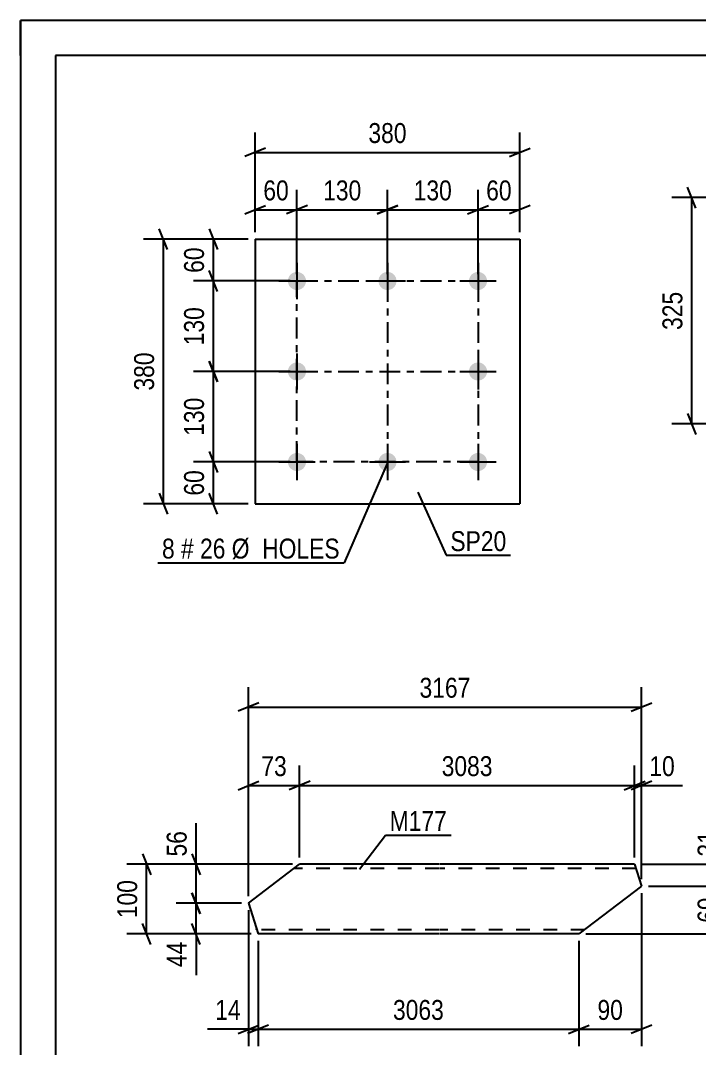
# Model space of a CAD drawing. Header units: millimetres. Extents: x 0 to 1775, y 0 to 560.
# Drawn here: x 0 to 97.5, y 149.3 to 297 of the extents above; entities that cross this region are included whole.
import ezdxf

# ---------------------------------------------------------------- set-up
doc = ezdxf.new("R2010")
doc.units = ezdxf.units.MM
doc.linetypes.add('DXK_LINE_DOT2', pattern=[3.9198, 1.9599, -1.9599])
doc.linetypes.add('DXK_LINE_DOT3', pattern=[5.9187, 2.979, -0.9799, 0.9799, -0.9799])
doc.styles.add('Arial Narrow', font='ARIALN.TTF', dxfattribs={"height": 0.2})

# ---------------------------------------------------------------- blocks, each defined once
blk = doc.blocks.new('Unknown-814185252-1135')
at = {"color": 5, "linetype": 'Continuous'}
for p, q in [((420, 297), (0, 297)), ((0, 297), (0, 0)), ((0, 292), (0, 297)), ((415, 292), (5, 292)), ((5, 292), (5, 5))]:
    blk.add_line(p, q, dxfattribs=at)
blk = doc.blocks.new('Part-814185252-6151 - 6145')
at = {"color": 2, "linetype": 'Continuous'}
for p, q in [((33.69, 265.59), (33.69, 227.59)), ((33.69, 265.59), (71.69, 265.59)), ((71.69, 265.59), (71.69, 227.59)), ((33.69, 227.59), (71.69, 227.59))]:
    blk.add_line(p, q, dxfattribs=at)
blk = doc.blocks.new('Bolt-814185252-6184 - 6145')
at = {"linetype": 'Continuous'}
for points in [[(39.69, 260.89, -1), (39.69, 258.29, -1)], [(52.69, 260.89, -1), (52.69, 258.29, -1)], [(65.69, 260.89, -1), (65.69, 258.29, -1)], [(39.69, 247.89, -1), (39.69, 245.29, -1)], [(65.69, 247.89, -1), (65.69, 245.29, -1)], [(39.69, 234.89, -1), (39.69, 232.29, -1)], [(52.69, 234.89, -1), (52.69, 232.29, -1)], [(65.69, 234.89, -1), (65.69, 232.29, -1)]]:
    blk.add_hatch(color=1, dxfattribs=at).paths.add_polyline_path(points)
at = {"color": 1, "linetype": 'Continuous'}
for p, q in [((39.69, 262.19), (39.69, 256.99)), ((52.69, 262.19), (52.69, 256.99)), ((65.69, 262.19), (65.69, 256.99)), ((37.09, 259.59), (42.29, 259.59)), ((50.09, 259.59), (55.29, 259.59)), ((63.09, 259.59), (68.29, 259.59)), ((39.69, 249.19), (39.69, 243.99)), ((65.69, 249.19), (65.69, 243.99)), ((37.09, 246.59), (42.29, 246.59)), ((63.09, 246.59), (68.29, 246.59)), ((39.69, 236.19), (39.69, 230.99)), ((52.69, 236.19), (52.69, 230.99)), ((65.69, 236.19), (65.69, 230.99)), ((37.09, 233.59), (42.29, 233.59)), ((50.09, 233.59), (55.29, 233.59)), ((63.09, 233.59), (68.29, 233.59))]:
    blk.add_line(p, q, dxfattribs=at)
blk = doc.blocks.new('Part-814185252-6588 - 6582')
at = {"color": 2, "linetype": 'Continuous'}
for p, q in [((32.73, 170.2), (40.07, 175.8)), ((60.07, 175.8), (40.07, 175.8)), ((88.18, 175.8), (60.17, 175.8)), ((88.18, 175.8), (89.16, 172.65)), ((89.16, 172.65), (80.17, 165.8)), ((32.73, 170.2), (34.1, 165.8)), ((60.07, 165.8), (34.1, 165.8)), ((80.17, 165.8), (60.17, 165.8))]:
    blk.add_line(p, q, dxfattribs=at)
at = {"color": 7, "linetype": 'DXK_LINE_DOT2'}
for p, q in [((60.07, 175.2), (39.28, 175.2)), ((88.37, 175.2), (60.17, 175.2)), ((33.9, 166.44), (33.87, 166.54)), ((33.87, 166.54), (33.9, 166.44)), ((33.9, 166.44), (33.91, 166.4)), ((33.91, 166.4), (33.9, 166.44)), ((60.07, 166.4), (33.91, 166.4)), ((80.96, 166.4), (60.17, 166.4))]:
    blk.add_line(p, q, dxfattribs=at)
blk = doc.blocks.new('Rectangle-814185252-6271 - 6145')
at = {"color": 1, "linetype": 'DXK_LINE_DOT3'}
blk.add_lwpolyline([(39.69, 259.59), (65.69, 259.59), (65.69, 233.59), (39.69, 233.59), (39.69, 259.59)], close=True, dxfattribs=at)
blk = doc.blocks.new('Line-814185252-6264 - 6145')
at = {"color": 1, "linetype": 'DXK_LINE_DOT3'}
blk.add_line((52.69, 259.59), (52.69, 233.59), dxfattribs=at)
blk = doc.blocks.new('Line-814185252-6257 - 6145')
at = {"color": 1, "linetype": 'DXK_LINE_DOT3'}
blk.add_line((39.69, 246.59), (65.69, 246.59), dxfattribs=at)
blk = doc.blocks.new('StraightDimension-814185252-6186 - 6145')
at = {"color": 7, "linetype": 'Continuous'}
for p, q in [((33.69, 266.59), (33.69, 280.91)), ((71.69, 266.59), (71.69, 280.91)), ((35.19, 278.66), (32.19, 277.46)), ((33.69, 278.06), (71.69, 278.06)), ((70.19, 277.46), (73.19, 278.66))]:
    blk.add_line(p, q, dxfattribs=at)
at = {"color": 0}
blk.add_wipeout([(56.03, 278.81), (56.03, 283.01), (49.35, 283.01), (49.35, 278.81)], dxfattribs=at)
at = {"color": 3, "style": 'Arial Narrow'}
blk.add_text('380', height=2.863, dxfattribs=at).set_placement((49.95, 279.41))
blk = doc.blocks.new('StraightDimension-814185252-6207 - 6145')
at = {"color": 7, "linetype": 'Continuous'}
for p, q in [((33.69, 266.59), (33.69, 272.67)), ((39.69, 260.59), (39.69, 272.67)), ((32.19, 269.22), (35.19, 270.42)), ((41.19, 270.42), (38.19, 269.22)), ((33.69, 269.82), (39.69, 269.82))]:
    blk.add_line(p, q, dxfattribs=at)
at = {"color": 0}
blk.add_wipeout([(39.12, 270.57), (39.12, 274.77), (34.26, 274.77), (34.26, 270.57)], dxfattribs=at)
at = {"color": 3, "style": 'Arial Narrow'}
blk.add_text('60', height=2.863, dxfattribs=at).set_placement((34.86, 271.17))
blk = doc.blocks.new('StraightDimension-814185252-6197 - 6145')
at = {"color": 7, "linetype": 'Continuous'}
for p, q in [((65.69, 260.59), (65.69, 272.67)), ((71.69, 266.59), (71.69, 272.67)), ((64.19, 269.22), (67.19, 270.42)), ((73.19, 270.42), (70.19, 269.22)), ((65.69, 269.82), (71.69, 269.82))]:
    blk.add_line(p, q, dxfattribs=at)
at = {"color": 0}
blk.add_wipeout([(71.12, 270.57), (71.12, 274.77), (66.26, 274.77), (66.26, 270.57)], dxfattribs=at)
at = {"color": 3, "style": 'Arial Narrow'}
blk.add_text('60', height=2.863, dxfattribs=at).set_placement((66.86, 271.17))
blk = doc.blocks.new('StraightDimension-814185252-6222 - 6145')
at = {"color": 7, "linetype": 'Continuous'}
for p, q in [((21.12, 264.09), (19.92, 267.09)), ((32.69, 265.59), (17.67, 265.59)), ((20.52, 227.59), (20.52, 265.59)), ((19.92, 229.09), (21.12, 226.09)), ((32.69, 227.59), (17.67, 227.59))]:
    blk.add_line(p, q, dxfattribs=at)
at = {"color": 0}
blk.add_wipeout([(19.77, 249.93), (15.57, 249.93), (15.57, 243.25), (19.77, 243.25)], dxfattribs=at)
at = {"color": 3, "style": 'Arial Narrow'}
blk.add_text('380', height=2.863, rotation=90.0002, dxfattribs=at).set_placement((19.17, 243.85))
blk = doc.blocks.new('StraightDimension-814185252-6233 - 6145')
at = {"color": 7, "linetype": 'Continuous'}
for p, q in [((27.09, 267.09), (28.29, 264.09)), ((32.69, 265.59), (24.84, 265.59)), ((27.69, 259.59), (27.69, 265.59)), ((28.29, 258.09), (27.09, 261.09)), ((38.69, 259.59), (24.84, 259.59))]:
    blk.add_line(p, q, dxfattribs=at)
at = {"color": 0}
blk.add_wipeout([(26.94, 265.02), (22.74, 265.02), (22.74, 260.16), (26.94, 260.16)], dxfattribs=at)
at = {"color": 3, "style": 'Arial Narrow'}
blk.add_text('60', height=2.863, rotation=90.0002, dxfattribs=at).set_placement((26.34, 260.76))
blk = doc.blocks.new('StraightDimension-814185252-6243 - 6145')
at = {"color": 7, "linetype": 'Continuous'}
for p, q in [((27.09, 235.09), (28.29, 232.09)), ((38.69, 233.59), (24.84, 233.59)), ((27.69, 227.59), (27.69, 233.59)), ((28.29, 226.09), (27.09, 229.09)), ((32.69, 227.59), (24.84, 227.59))]:
    blk.add_line(p, q, dxfattribs=at)
at = {"color": 0}
blk.add_wipeout([(26.94, 233.02), (22.74, 233.02), (22.74, 228.16), (26.94, 228.16)], dxfattribs=at)
at = {"color": 3, "style": 'Arial Narrow'}
blk.add_text('60', height=2.863, rotation=90.0002, dxfattribs=at).set_placement((26.34, 228.76))
blk = doc.blocks.new('StraightDimension-814185252-11288 - 6145')
at = {"color": 7, "linetype": 'Continuous'}
for p, q in [((39.69, 260.59), (39.69, 272.67)), ((52.69, 260.59), (52.69, 272.67)), ((41.19, 270.42), (38.19, 269.22)), ((51.19, 269.22), (54.19, 270.42)), ((39.69, 269.82), (52.69, 269.82))]:
    blk.add_line(p, q, dxfattribs=at)
at = {"color": 0}
blk.add_wipeout([(49.53, 270.57), (49.53, 274.77), (42.85, 274.77), (42.85, 270.57)], dxfattribs=at)
at = {"color": 3, "style": 'Arial Narrow'}
blk.add_text('130', height=2.863, dxfattribs=at).set_placement((43.45, 271.17))
blk = doc.blocks.new('StraightDimension-814185252-11290 - 6145')
at = {"color": 7, "linetype": 'Continuous'}
for p, q in [((52.69, 260.59), (52.69, 272.67)), ((65.69, 260.59), (65.69, 272.67)), ((54.19, 270.42), (51.19, 269.22)), ((64.19, 269.22), (67.19, 270.42)), ((52.69, 269.82), (65.69, 269.82))]:
    blk.add_line(p, q, dxfattribs=at)
at = {"color": 0}
blk.add_wipeout([(62.53, 270.57), (62.53, 274.77), (55.85, 274.77), (55.85, 270.57)], dxfattribs=at)
at = {"color": 3, "style": 'Arial Narrow'}
blk.add_text('130', height=2.863, dxfattribs=at).set_placement((56.45, 271.17))
blk = doc.blocks.new('StraightDimension-814185252-11310 - 6145')
at = {"color": 7, "linetype": 'Continuous'}
for p, q in [((28.29, 245.09), (27.09, 248.09)), ((38.69, 246.59), (24.84, 246.59)), ((27.69, 233.59), (27.69, 246.59)), ((27.09, 235.09), (28.29, 232.09)), ((38.69, 233.59), (24.84, 233.59))]:
    blk.add_line(p, q, dxfattribs=at)
at = {"color": 0}
blk.add_wipeout([(26.94, 243.43), (22.74, 243.43), (22.74, 236.75), (26.94, 236.75)], dxfattribs=at)
at = {"color": 3, "style": 'Arial Narrow'}
blk.add_text('130', height=2.863, rotation=90.0002, dxfattribs=at).set_placement((26.34, 237.35))
blk = doc.blocks.new('StraightDimension-814185252-11312 - 6145')
at = {"color": 7, "linetype": 'Continuous'}
for p, q in [((28.29, 258.09), (27.09, 261.09)), ((38.69, 259.59), (24.84, 259.59)), ((27.69, 246.59), (27.69, 259.59)), ((27.09, 248.09), (28.29, 245.09)), ((38.69, 246.59), (24.84, 246.59))]:
    blk.add_line(p, q, dxfattribs=at)
at = {"color": 0}
blk.add_wipeout([(26.94, 256.43), (22.74, 256.43), (22.74, 249.75), (26.94, 249.75)], dxfattribs=at)
at = {"color": 3, "style": 'Arial Narrow'}
blk.add_text('130', height=2.863, rotation=90.0002, dxfattribs=at).set_placement((26.34, 250.35))
blk = doc.blocks.new('StraightDimension-814185252-6591 - 6582')
at = {"color": 7, "linetype": 'Continuous'}
for p, q in [((17.49, 177.3), (18.69, 174.3)), ((39.07, 175.8), (15.24, 175.8)), ((18.09, 165.8), (18.09, 175.8)), ((18.69, 164.3), (17.49, 167.3)), ((33.1, 165.8), (15.24, 165.8))]:
    blk.add_line(p, q, dxfattribs=at)
at = {"color": 0}
blk.add_wipeout([(17.34, 174.14), (13.14, 174.14), (13.14, 167.46), (17.34, 167.46)], dxfattribs=at)
at = {"color": 3, "style": 'Arial Narrow'}
blk.add_text('100', height=2.863, rotation=90.0002, dxfattribs=at).set_placement((16.74, 168.06))
blk = doc.blocks.new('StraightDimension-814185252-6714 - 6582')
at = {"color": 7, "linetype": 'Continuous'}
for p, q in [((32.73, 169.2), (32.73, 149.7)), ((34.1, 164.8), (34.1, 149.7)), ((32.73, 152.1), (26.82, 152.1)), ((32.73, 152.1), (26.82, 152.1)), ((31.23, 151.5), (34.23, 152.7)), ((35.6, 152.7), (32.6, 151.5)), ((32.73, 152.1), (34.1, 152.1))]:
    blk.add_line(p, q, dxfattribs=at)
at = {"color": 0}
blk.add_wipeout([(32.2, 152.85), (32.2, 157.05), (27.35, 157.05), (27.35, 152.85)], dxfattribs=at)
at = {"color": 3, "style": 'Arial Narrow'}
blk.add_text('14', height=2.863, dxfattribs=at).set_placement((27.95, 153.45))
blk = doc.blocks.new('StraightDimension-814185252-6690 - 6582')
at = {"color": 7, "linetype": 'Continuous'}
for p, q in [((34.1, 164.8), (34.1, 149.7)), ((80.17, 164.8), (80.17, 149.7)), ((35.6, 152.7), (32.6, 151.5)), ((34.1, 152.1), (80.17, 152.1)), ((78.67, 151.5), (81.67, 152.7))]:
    blk.add_line(p, q, dxfattribs=at)
at = {"color": 0}
blk.add_wipeout([(61.39, 152.85), (61.39, 157.05), (52.88, 157.05), (52.88, 152.85)], dxfattribs=at)
at = {"color": 3, "style": 'Arial Narrow'}
blk.add_text('3063', height=2.863, dxfattribs=at).set_placement((53.48, 153.45))
blk = doc.blocks.new('StraightDimension-814185252-6647 - 6582')
at = {"color": 7, "linetype": 'Continuous'}
for p, q in [((24.6, 171.7), (25.8, 168.7)), ((31.73, 170.2), (22.35, 170.2)), ((25.2, 165.8), (25.2, 170.2)), ((25.8, 164.3), (24.6, 167.3)), ((33.1, 165.8), (22.35, 165.8)), ((25.2, 165.8), (25.2, 159.89)), ((25.2, 165.8), (25.2, 159.89))]:
    blk.add_line(p, q, dxfattribs=at)
at = {"color": 0}
blk.add_wipeout([(24.45, 165.27), (20.25, 165.27), (20.25, 160.42), (24.45, 160.42)], dxfattribs=at)
at = {"color": 3, "style": 'Arial Narrow'}
blk.add_text('44', height=2.863, rotation=90.0002, dxfattribs=at).set_placement((23.85, 161.02))
blk = doc.blocks.new('StraightDimension-814185252-6623 - 6582')
at = {"color": 7, "linetype": 'Continuous'}
for p, q in [((25.2, 175.8), (25.2, 181.71)), ((25.2, 175.8), (25.2, 181.71)), ((24.6, 177.3), (25.8, 174.3)), ((39.07, 175.8), (22.35, 175.8)), ((25.2, 170.2), (25.2, 175.8)), ((25.8, 168.7), (24.6, 171.7)), ((31.73, 170.2), (22.35, 170.2))]:
    blk.add_line(p, q, dxfattribs=at)
at = {"color": 0}
blk.add_wipeout([(24.45, 181.18), (20.25, 181.18), (20.25, 176.32), (24.45, 176.32)], dxfattribs=at)
at = {"color": 3, "style": 'Arial Narrow'}
blk.add_text('56', height=2.863, rotation=90.0002, dxfattribs=at).set_placement((23.85, 176.92))
blk = doc.blocks.new('StraightDimension-814185252-6672 - 6582')
at = {"color": 7, "linetype": 'Continuous'}
for p, q in [((89.16, 171.65), (89.16, 149.7)), ((80.17, 164.8), (80.17, 149.7)), ((78.67, 151.5), (81.67, 152.7)), ((80.17, 152.1), (89.16, 152.1)), ((90.66, 152.7), (87.66, 151.5))]:
    blk.add_line(p, q, dxfattribs=at)
at = {"color": 0}
blk.add_wipeout([(87.09, 152.85), (87.09, 157.05), (82.24, 157.05), (82.24, 152.85)], dxfattribs=at)
at = {"color": 3, "style": 'Arial Narrow'}
blk.add_text('90', height=2.863, dxfattribs=at).set_placement((82.84, 153.45))
blk = doc.blocks.new('StraightDimension-814185252-6732 - 6582')
at = {"color": 7, "linetype": 'Continuous'}
for p, q in [((100.83, 174.15), (102.03, 171.15)), ((90.16, 172.65), (103.83, 172.65)), ((101.43, 165.8), (101.43, 172.65)), ((102.03, 164.3), (100.83, 167.3)), ((81.17, 165.8), (103.83, 165.8))]:
    blk.add_line(p, q, dxfattribs=at)
at = {"color": 0}
blk.add_wipeout([(100.68, 171.65), (96.48, 171.65), (96.48, 166.8), (100.68, 166.8)], dxfattribs=at)
at = {"color": 3, "style": 'Arial Narrow'}
blk.add_text('69', height=2.863, rotation=90.0002, dxfattribs=at).set_placement((100.08, 167.4))
blk = doc.blocks.new('StraightDimension-814185252-6756 - 6582')
at = {"color": 7, "linetype": 'Continuous'}
for p, q in [((101.43, 175.8), (101.43, 181.71)), ((101.43, 175.8), (101.43, 181.71)), ((100.83, 177.3), (102.03, 174.3)), ((89.18, 175.8), (103.83, 175.8)), ((101.43, 172.65), (101.43, 175.8)), ((102.03, 171.15), (100.83, 174.15)), ((90.16, 172.65), (103.83, 172.65))]:
    blk.add_line(p, q, dxfattribs=at)
at = {"color": 0}
blk.add_wipeout([(100.68, 181.18), (96.48, 181.18), (96.48, 176.32), (100.68, 176.32)], dxfattribs=at)
at = {"color": 3, "style": 'Arial Narrow'}
blk.add_text('31', height=2.863, rotation=90.0002, dxfattribs=at).set_placement((100.08, 176.92))
blk = doc.blocks.new('StraightDimension-814185252-6781 - 6582')
at = {"color": 7, "linetype": 'Continuous'}
for p, q in [((32.73, 171.2), (32.73, 201.23)), ((89.16, 173.65), (89.16, 201.23)), ((34.23, 198.98), (31.23, 197.78)), ((32.73, 198.38), (89.16, 198.38)), ((87.66, 197.78), (90.66, 198.98))]:
    blk.add_line(p, q, dxfattribs=at)
at = {"color": 0}
blk.add_wipeout([(65.2, 199.13), (65.2, 203.33), (56.69, 203.33), (56.69, 199.13)], dxfattribs=at)
at = {"color": 3, "style": 'Arial Narrow'}
blk.add_text('3167', height=2.863, dxfattribs=at).set_placement((57.29, 199.73))
blk = doc.blocks.new('StraightDimension-814185252-6792 - 6582')
at = {"color": 7, "linetype": 'Continuous'}
for p, q in [((32.73, 171.2), (32.73, 189.97)), ((40.07, 176.8), (40.07, 189.97)), ((31.23, 186.52), (34.23, 187.72)), ((41.57, 187.72), (38.57, 186.52)), ((32.73, 187.12), (40.07, 187.12))]:
    blk.add_line(p, q, dxfattribs=at)
at = {"color": 0}
blk.add_wipeout([(38.83, 187.87), (38.83, 192.07), (33.97, 192.07), (33.97, 187.87)], dxfattribs=at)
at = {"color": 3, "style": 'Arial Narrow'}
blk.add_text('73', height=2.863, dxfattribs=at).set_placement((34.57, 188.47))
blk = doc.blocks.new('StraightDimension-814185252-6809 - 6582')
at = {"color": 7, "linetype": 'Continuous'}
for p, q in [((40.07, 176.8), (40.07, 189.97)), ((88.18, 176.8), (88.18, 189.97)), ((41.57, 187.72), (38.57, 186.52)), ((86.68, 186.52), (89.68, 187.72)), ((40.07, 187.12), (88.18, 187.12))]:
    blk.add_line(p, q, dxfattribs=at)
at = {"color": 0}
blk.add_wipeout([(68.38, 187.87), (68.38, 192.07), (59.87, 192.07), (59.87, 187.87)], dxfattribs=at)
at = {"color": 3, "style": 'Arial Narrow'}
blk.add_text('3083', height=2.863, dxfattribs=at).set_placement((60.47, 188.47))
blk = doc.blocks.new('StraightDimension-814185252-6833 - 6582')
at = {"color": 7, "linetype": 'Continuous'}
for p, q in [((88.18, 176.8), (88.18, 189.97)), ((89.16, 173.65), (89.16, 189.97)), ((86.68, 186.52), (89.68, 187.72)), ((90.66, 187.72), (87.66, 186.52)), ((88.18, 187.12), (89.16, 187.12)), ((89.16, 187.12), (95.07, 187.12)), ((89.16, 187.12), (95.07, 187.12))]:
    blk.add_line(p, q, dxfattribs=at)
at = {"color": 0}
blk.add_wipeout([(94.54, 187.87), (94.54, 192.07), (89.69, 192.07), (89.69, 187.87)], dxfattribs=at)
at = {"color": 3, "style": 'Arial Narrow'}
blk.add_text('10', height=2.863, dxfattribs=at).set_placement((90.29, 188.47))
blk = doc.blocks.new('StraightDimension-814185252-6040 - 5938')
at = {"color": 7, "linetype": 'Continuous'}
for p, q in [((96.98, 270.06), (95.78, 273.06)), ((109.74, 271.56), (93.53, 271.56)), ((96.38, 239.06), (96.38, 271.56)), ((95.78, 240.56), (96.98, 237.56)), ((109.74, 239.06), (93.53, 239.06))]:
    blk.add_line(p, q, dxfattribs=at)
at = {"color": 0}
blk.add_wipeout([(95.63, 258.65), (91.43, 258.65), (91.43, 251.96), (95.63, 251.96)], dxfattribs=at)
at = {"color": 3, "style": 'Arial Narrow'}
blk.add_text('325', height=2.863, rotation=90.0002, dxfattribs=at).set_placement((95.03, 252.56))
blk = doc.blocks.new('Mark-814185252-6147 - 6145')
at = {"color": 0}
blk.add_wipeout([(69.76, 220.79), (69.76, 223.79), (61.72, 223.79), (61.72, 220.79)], dxfattribs=at)
blk.add_wipeout([(69.76, 220.79), (69.76, 223.79), (61.72, 223.79), (61.72, 220.79)], dxfattribs=at)
at = {"color": 30, "linetype": 'Continuous'}
for p, q in [((57.05, 229.26), (61.12, 220.19)), ((61.12, 220.19), (70.36, 220.19))]:
    blk.add_line(p, q, dxfattribs=at)
at = {"color": 3, "style": 'Arial Narrow'}
blk.add_text('SP20', height=2.863, dxfattribs=at).set_placement((61.72, 220.79))
blk = doc.blocks.new('Mark-814185252-6180 - 6145')
at = {"color": 0}
for points in [[(22.14, 219.72), (22.14, 222.72), (20.31, 222.72), (20.31, 219.72)], [(24.87, 219.72), (24.87, 222.72), (23.04, 222.72), (23.04, 219.72)], [(29.42, 219.72), (29.42, 222.72), (25.77, 222.72), (25.77, 219.72)], [(45.85, 219.72), (45.85, 222.72), (30.32, 222.72), (30.32, 219.72)]]:
    blk.add_wipeout(points, dxfattribs=at)
for points in [[(22.14, 219.72), (22.14, 222.72), (20.31, 222.72), (20.31, 219.72)], [(24.87, 219.72), (24.87, 222.72), (23.04, 222.72), (23.04, 219.72)], [(29.42, 219.72), (29.42, 222.72), (25.77, 222.72), (25.77, 219.72)], [(45.85, 219.72), (45.85, 222.72), (30.32, 222.72), (30.32, 219.72)]]:
    blk.add_wipeout(points, dxfattribs=at)
at = {"color": 7, "linetype": 'Continuous'}
for p in [(52.64, 233.37), (19.71, 219.12)]:
    blk.add_line(p, (46.45, 219.12), dxfattribs=at)
at = {"color": 3, "style": 'Arial Narrow'}
for s, height, p in [('8', 2.86, (20.31, 219.72)), ('#', 2.86, (23.04, 219.72)), ('26', 2.863, (25.77, 219.72)), ('Ø  HOLES', 2.863, (30.32, 219.72))]:
    blk.add_text(s, height=height, dxfattribs=at).set_placement(p)
blk = doc.blocks.new('Mark-814185252-6584 - 6582')
at = {"color": 0}
blk.add_wipeout([(61.22, 180.59), (61.22, 183.59), (53, 183.59), (53, 180.59)], dxfattribs=at)
blk.add_wipeout([(61.22, 180.59), (61.22, 183.59), (53, 183.59), (53, 180.59)], dxfattribs=at)
at = {"color": 30, "linetype": 'Continuous'}
for p, q in [((48.68, 175.08), (52.4, 179.99)), ((52.4, 179.99), (61.82, 179.99))]:
    blk.add_line(p, q, dxfattribs=at)
at = {"color": 3, "style": 'Arial Narrow'}
blk.add_text('M177', height=2.863, dxfattribs=at).set_placement((53, 180.59))

msp = doc.modelspace()

# ---------------------------------------------------------------- block references
for name in ['Unknown-814185252-1135', 'Part-814185252-6151 - 6145', 'Bolt-814185252-6184 - 6145', 'Rectangle-814185252-6271 - 6145', 'Line-814185252-6264 - 6145', 'Line-814185252-6257 - 6145', 'Part-814185252-6588 - 6582']:
    msp.add_blockref(name, (0, 0))

# ---------------------------------------------------------------- next in the draw order: block references
for name in ['StraightDimension-814185252-6186 - 6145', 'StraightDimension-814185252-6040 - 5938', 'Mark-814185252-6147 - 6145', 'StraightDimension-814185252-6591 - 6582']:
    msp.add_blockref(name, (0, 0))

# ---------------------------------------------------------------- next in the draw order: block references
for name in ['StraightDimension-814185252-6207 - 6145', 'StraightDimension-814185252-6197 - 6145', 'StraightDimension-814185252-6714 - 6582']:
    msp.add_blockref(name, (0, 0))

# ---------------------------------------------------------------- next in the draw order: block references
for name in ['StraightDimension-814185252-6222 - 6145', 'StraightDimension-814185252-6690 - 6582']:
    msp.add_blockref(name, (0, 0))

# ---------------------------------------------------------------- next in the draw order: block references
for name in ['StraightDimension-814185252-6233 - 6145', 'StraightDimension-814185252-6243 - 6145', 'StraightDimension-814185252-6647 - 6582', 'StraightDimension-814185252-6672 - 6582']:
    msp.add_blockref(name, (0, 0))

# ---------------------------------------------------------------- next in the draw order: block references
for name in ['StraightDimension-814185252-11288 - 6145', 'StraightDimension-814185252-11310 - 6145', 'StraightDimension-814185252-6623 - 6582', 'StraightDimension-814185252-6732 - 6582']:
    msp.add_blockref(name, (0, 0))

# ---------------------------------------------------------------- next in the draw order: block references
for name in ['StraightDimension-814185252-11290 - 6145', 'StraightDimension-814185252-11312 - 6145', 'Mark-814185252-6180 - 6145', 'StraightDimension-814185252-6756 - 6582']:
    msp.add_blockref(name, (0, 0))

# ---------------------------------------------------------------- next in the draw order: block references
msp.add_blockref('StraightDimension-814185252-6781 - 6582', (0, 0))

# ---------------------------------------------------------------- next in the draw order: block references
msp.add_blockref('StraightDimension-814185252-6792 - 6582', (0, 0))

# ---------------------------------------------------------------- next in the draw order: block references
msp.add_blockref('StraightDimension-814185252-6809 - 6582', (0, 0))

# ---------------------------------------------------------------- next in the draw order: block references
for name in ['StraightDimension-814185252-6833 - 6582', 'Mark-814185252-6584 - 6582']:
    msp.add_blockref(name, (0, 0))

doc.saveas('drawing.dxf')
